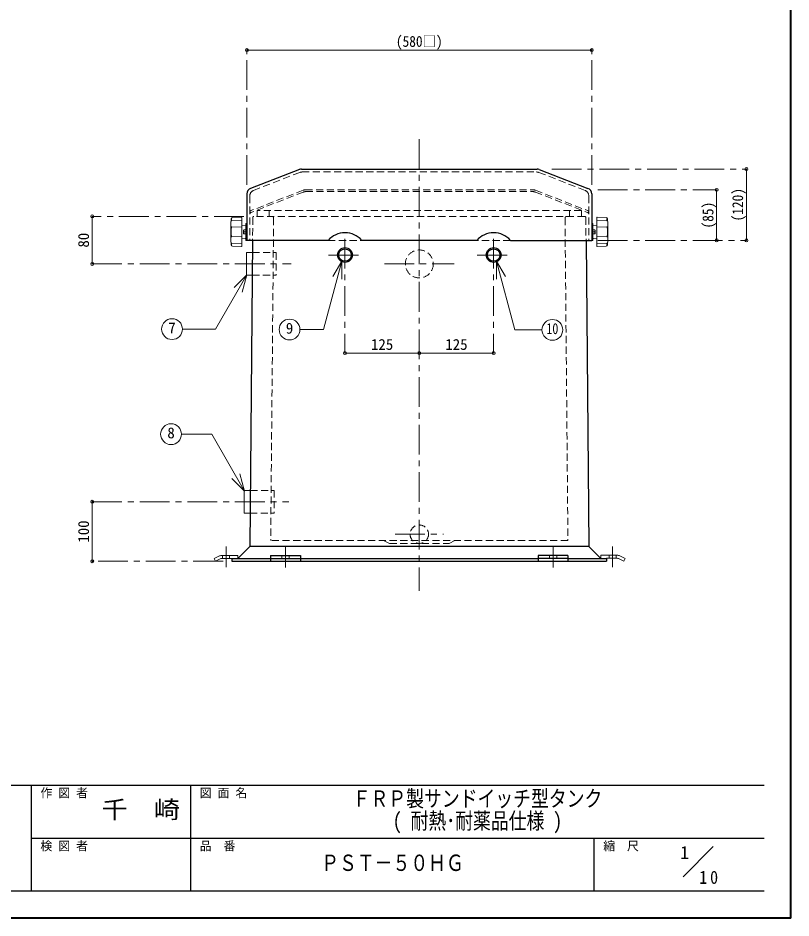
# Model space of a CAD drawing. Units: millimetres at full size, sheet at 1:10. Extents: x -2123 to 1927, y -1358 to 1452.
# Drawn here: x 627 to 1927, y -1358 to 156 of the extents above; entities that cross this region are included whole.
import ezdxf
from ezdxf.enums import TextEntityAlignment as Align

# ---------------------------------------------------------------- set-up
doc = ezdxf.new("R2010")
doc.units = ezdxf.units.MM
doc.header["$LTSCALE"] = 10
doc.header["$PDMODE"] = 32
doc.header["$PDSIZE"] = 5
doc.linetypes.add('CHAIN1', pattern=[8, 5, -1, 1, -1])
doc.linetypes.add('DASHED1', pattern=[1.8, 1.2, -0.6])
doc.layers.add('0-0', color=7, linetype='Continuous', lineweight=18)
doc.styles.add('ＭＳ ゴシック', font='')
doc.styles.get('ＭＳ ゴシック').set_extended_font_data('MS Gothic')

msp = doc.modelspace()

# ---------------------------------------------------------------- linework, layer by layer
at = {"layer": '0-0', "color": 1, "lineweight": 40}
for q in [(1927.2, 1451.91), (-2122.8, -1358.09)]:
    msp.add_line((1927.2, -1358.09), q, dxfattribs=at)
at = {"layer": '0-0', "color": 4, "linetype": 'CHAIN1', "lineweight": 9}
for p, q in [((1012.2, -125.28), (1012.2, 101.56)), ((1592.2, -125.28), (1592.2, 101.56)), ((1302.2, -48.44), (1302.2, -808.09)), ((1525.08, -98.44), (1852.2, -98.44)), ((1602.2, -133.44), (1802.2, -133.44)), ((1007.2, -178.09), (752.2, -178.09)), ((1177.2, -215.59), (1177.2, -408.09)), ((1427.2, -215.59), (1427.2, -408.09)), ((1602.2, -218.44), (1852.2, -218.44)), ((1149.7, -243.09), (1204.7, -243.09)), ((1399.7, -243.09), (1454.7, -243.09)), ((752.2, -258.09), (1086.48, -258.09)), ((1243.7, -258.09), (1360.7, -258.09)), ((752.2, -658.09), (1082.85, -658.09)), ((1261.7, -712.59), (1342.7, -712.59)), ((977.2, -733.09), (977.2, -768.09)), ((1077.2, -768.59), (1077.2, -733.59)), ((1527.2, -768.59), (1527.2, -733.59)), ((1627.2, -733.09), (1627.2, -768.09)), ((972.2, -758.09), (752.2, -758.09))]:
    msp.add_line(p, q, dxfattribs=at)
at = {"layer": '0-0', "color": 4, "lineweight": 9}
for p, q in [((1012.2, 101.56), (1592.2, 101.56)), ((1852.2, -98.44), (1852.2, -218.44)), ((1802.2, -218.44), (1802.2, -133.44)), ((752.2, -178.09), (752.2, -258.09)), ((1177.2, -408.09), (1302.2, -408.09)), ((1302.2, -408.09), (1427.2, -408.09)), ((1007.85, -639.09), (1007.85, -677.09)), ((1007.85, -639.09), (1018.02, -639.09)), ((752.2, -658.09), (752.2, -758.09)), ((1007.85, -677.09), (1017.68, -677.09))]:
    msp.add_line(p, q, dxfattribs=at)
at = {"layer": '0-0', "color": 5, "lineweight": 25}
for p, q in [((1100.45, -99.12), (1018.57, -130.96)), ((1104.07, -98.44), (1500.32, -98.44)), ((1503.95, -99.12), (1585.82, -130.96)), ((1012.2, -140.28), (1012.2, -218.44)), ((1592.2, -140.28), (1592.2, -218.44)), ((1148.94, -218.44), (1012.2, -218.44)), ((1021.83, -218.44), (1017.17, -733.09)), ((1398.94, -218.44), (1205.46, -218.44)), ((1455.46, -218.44), (1592.2, -218.44)), ((1582.56, -218.44), (1587.23, -733.09)), ((1587.23, -733.09), (1607.2, -753.59)), ((987.2, -753.59), (1052.2, -753.59)), ((987.2, -753.59), (987.2, -758.09)), ((1052.2, -748.59), (1052.2, -758.09)), ((1052.2, -753.61), (1102.2, -753.61)), ((1102.2, -753.59), (1502.2, -753.59)), ((1552.2, -753.61), (1502.2, -753.61)), ((1552.2, -748.59), (1552.2, -758.09)), ((1552.2, -753.59), (1617.2, -753.59)), ((1617.2, -753.09), (1617.2, -758.09)), ((987.2, -758.09), (1617.2, -758.09))]:
    msp.add_line(p, q, dxfattribs=at)
at = {"layer": '0-0', "linetype": 'DASHED1'}
for p, q in [((1101.39, -104.12), (1023.57, -134.38)), ((1105.01, -103.44), (1499.38, -103.44)), ((1503.01, -104.12), (1580.82, -134.38)), ((1107.02, -134.12), (1019.11, -168.3)), ((1110.64, -133.44), (1493.76, -133.44)), ((1497.38, -134.12), (1585.29, -168.3)), ((1017.2, -143.7), (1017.2, -218.44)), ((1107.58, -137.12), (1019.11, -171.52)), ((1111.2, -136.44), (1493.19, -136.44)), ((1496.82, -137.12), (1585.29, -171.52)), ((1587.2, -143.7), (1587.2, -218.44)), ((1022.18, -180.07), (1021.83, -218.44)), ((1580.22, -178.09), (1024.18, -178.09)), ((1057.17, -181.11), (1052.26, -723.09)), ((1547.22, -181.11), (1552.14, -723.09)), ((1574.71, -168.09), (1574.71, -178.09)), ((1582.22, -180.07), (1582.56, -218.44)), ((1552.14, -723.09), (1052.26, -723.09)), ((1052.2, -753.59), (1102.2, -753.59)), ((1071.2, -748.59), (1071.2, -753.59)), ((1083.2, -748.59), (1083.2, -753.59)), ((1552.2, -753.59), (1502.2, -753.59)), ((1521.2, -748.59), (1521.2, -753.59)), ((1533.2, -748.59), (1533.2, -753.59))]:
    msp.add_line(p, q, dxfattribs=at)
at = {"layer": '0-0'}
for p, q in [((1003.04, -179.62), (988.01, -180.11)), ((1003.63, -228.11), (1003.63, -180.19)), ((1600.77, -228.11), (1600.77, -180.19)), ((1601.36, -179.62), (1616.39, -180.11)), ((985.34, -216.99), (985.34, -191.31)), ((985.36, -190.71), (985.8, -182.27)), ((1003.63, -184.8), (987, -185.35)), ((1003.63, -196.32), (987, -195.76)), ((1009.96, -193.25), (1003.63, -192.72)), ((1010.48, -189.87), (1012.2, -189.87)), ((1010.48, -189.87), (1010.48, -218.44)), ((1593.91, -189.87), (1592.2, -189.87)), ((1593.91, -189.87), (1593.91, -218.44)), ((1594.44, -193.25), (1600.77, -192.72)), ((1600.77, -184.8), (1617.4, -185.35)), ((1600.77, -196.32), (1617.4, -195.76)), ((1619.04, -190.71), (1618.6, -182.27)), ((1619.06, -216.99), (1619.06, -191.31)), ((1006.77, -201.47), (1006.77, -206.83)), ((1007.48, -200.72), (1010.48, -200.72)), ((1007.48, -204.15), (1010.48, -204.15)), ((1007.48, -207.58), (1010.48, -207.58)), ((1596.91, -200.72), (1593.91, -200.72)), ((1596.91, -204.15), (1593.91, -204.15)), ((1596.91, -207.58), (1593.91, -207.58)), ((1597.63, -201.47), (1597.63, -206.83)), ((985.36, -217.59), (985.8, -226.03)), ((1003.63, -211.98), (987, -212.54)), ((1003.63, -223.5), (987, -222.95)), ((1009.96, -215.05), (1003.63, -215.58)), ((1010.48, -218.44), (1012.2, -218.44)), ((1593.91, -218.44), (1592.2, -218.44)), ((1594.44, -215.05), (1600.77, -215.58)), ((1600.77, -211.98), (1617.4, -212.54)), ((1600.77, -223.5), (1617.4, -222.95)), ((1619.04, -217.59), (1618.6, -226.03)), ((1003.04, -228.68), (988.01, -228.2)), ((1011.48, -239.09), (1011.48, -277.09)), ((1011.48, -239.09), (1021.65, -239.09)), ((1601.36, -228.68), (1616.39, -228.2)), ((1171.89, -253.47), (1141.1, -368.4)), ((1171.89, -253.47), (1156.89, -279.45)), ((1171.89, -253.47), (1171.89, -283.47)), ((1432.01, -253.49), (1462.96, -369)), ((1432.01, -253.49), (1432.01, -283.49)), ((1432.01, -253.49), (1447.01, -279.47)), ((1011.99, -276.58), (959.37, -367.72)), ((1011.99, -276.58), (990.78, -297.8)), ((1011.99, -276.58), (1004.23, -305.56)), ((1011.48, -277.09), (1021.3, -277.09)), ((903.9, -367.72), (959.37, -367.72)), ((1141.1, -368.4), (1101.5, -368.4)), ((1508.48, -369), (1462.96, -369)), ((902.25, -544.38), (953.04, -544.38)), ((1008.32, -640.14), (953.04, -544.38)), ((1008.32, -640.14), (987.11, -618.92)), ((1008.32, -640.14), (1000.56, -611.16)), ((967.32, -754.11), (959.38, -758.09)), ((969.56, -753.59), (987.2, -753.59)), ((1634.84, -753.09), (1617.2, -753.09)), ((1637.07, -753.61), (1646.02, -758.09)), ((1638.25, -748.61), (1648.25, -753.61)), ((1648.25, -753.61), (1646.02, -758.09)), ((1745.98, -1288.59), (1796.48, -1238.09))]:
    msp.add_line(p, q, dxfattribs=at)
at = {"layer": '0-0', "color": 4, "linetype": 'DASHED1', "lineweight": 9}
for p, q in [((1049.69, -168.09), (1049.69, -178.09)), ((1554.71, -168.09), (1554.71, -178.09)), ((1148.94, -218.44), (1205.46, -218.44)), ((1455.46, -218.44), (1398.94, -218.44)), ((1021.65, -239.09), (1061.48, -239.09)), ((1061.48, -239.09), (1061.48, -277.09)), ((1021.3, -277.09), (1061.48, -277.09)), ((1017.68, -677.09), (1057.85, -677.09)), ((1252.2, -728.09), (1242.2, -723.09)), ((1362.2, -723.09), (1352.2, -728.09)), ((1252.2, -728.09), (1352.2, -728.09)), ((971.2, -748.59), (971.2, -753.59)), ((983.2, -748.59), (983.2, -753.59)), ((1621.2, -748.09), (1621.2, -753.09)), ((1633.2, -748.09), (1633.2, -753.09))]:
    msp.add_line(p, q, dxfattribs=at)
at = {"layer": '0-0', "color": 6, "lineweight": 25}
for p, q in [((-97.8, -1134.52), (1882.2, -1134.52)), ((650.06, -1313.09), (650.06, -1134.52)), ((917.91, -1313.09), (917.91, -1134.52)), ((650.06, -1223.8), (1882.2, -1223.8)), ((1596.48, -1313.09), (1596.48, -1223.8)), ((1882.2, -1313.09), (-97.8, -1313.09))]:
    msp.add_line(p, q, dxfattribs=at)
at = {"layer": '0-0', "linetype": 'DASHED1'}
msp.add_lwpolyline([(1574.71, -168.09), (1029.69, -168.09), (1029.69, -178.09)], dxfattribs=at)
at = {"layer": '0-0', "color": 4, "linetype": 'DASHED1', "lineweight": 9}
msp.add_lwpolyline([(1018.02, -639.09), (1057.85, -639.09), (1057.85, -677.09)], dxfattribs=at)
at = {"layer": '0-0', "color": 5, "lineweight": 25}
for points in [[(1587.23, -733.09), (1017.17, -733.09), (997.2, -753.59)], [(1052.2, -748.59), (1102.2, -748.59), (1102.2, -758.09)], [(1552.2, -748.59), (1502.2, -748.59), (1502.2, -758.09)]]:
    msp.add_lwpolyline(points, dxfattribs=at)
at = {"layer": '0-0'}
for points in [[(966.14, -749.11), (957.14, -753.61), (959.38, -758.09)], [(968.38, -748.59), (997.2, -748.59), (997.2, -753.59)], [(1636.02, -748.09), (1607.2, -748.09), (1607.2, -753.09)]]:
    msp.add_lwpolyline(points, dxfattribs=at)
at = {"layer": '0-0', "color": 5, "lineweight": 25}
for centre, radius in [((1177.2, -243.09), 12.5), ((1177.2, -243.09), 10.4), ((1427.2, -243.09), 12.5), ((1427.2, -243.09), 10.4)]:
    msp.add_circle(centre, radius, dxfattribs=at)
at = {"layer": '0-0', "color": 4, "linetype": 'DASHED1', "lineweight": 9}
for centre, radius in [((1302.2, -258.09), 23.5), ((1302.2, -712.59), 15.5)]:
    msp.add_circle(centre, radius, dxfattribs=at)
at = {"layer": '0-0'}
for centre in [(886.4, -367.72), (1084, -368.4), (1525.98, -369), (884.75, -544.38)]:
    msp.add_circle(centre, 17.5, dxfattribs=at)
at = {"layer": '0-0', "color": 5, "lineweight": 25}
for centre, radius, start, end in [((1104.07, -108.44), 10, 90, 111.25051), ((1500.32, -108.44), 10, 68.74949, 90), ((1022.2, -140.28), 10, 111.25051, 180), ((1582.2, -140.28), 10, 0, 68.74949), ((1177.2, -243.09), 37.5, 41.09725, 138.90275), ((1427.2, -243.09), 37.5, 41.09725, 138.90275)]:
    msp.add_arc(centre, radius, start, end, dxfattribs=at)
at = {"layer": '0-0', "linetype": 'DASHED1'}
for centre, radius, start, end in [((1105.01, -113.44), 10, 90, 111.25051), ((1499.38, -113.44), 10, 68.74949, 90), ((1027.2, -143.7), 10, 111.25051, 180), ((1110.64, -143.44), 10, 90, 111.25051), ((1493.76, -143.44), 10, 68.74949, 90), ((1577.2, -143.7), 10, 0, 68.74949), ((1111.2, -146.44), 10, 90, 111.25051), ((1493.19, -146.44), 10, 68.74949, 90), ((1020.2, -171.1), 3, 111.25051, 180), ((1020.2, -174.32), 3, 111.25051, 180), ((1024.18, -180.09), 2, 90, 179.48067), ((1054.17, -181.09), 3, 359.48067, 90), ((1550.22, -181.09), 3, 90, 180.51933), ((1580.22, -180.09), 2, 0.51933, 90), ((1584.2, -171.1), 3, 0, 68.74949), ((1584.2, -174.32), 3, 0, 68.74949)]:
    msp.add_arc(centre, radius, start, end, dxfattribs=at)
at = {"layer": '0-0'}
for centre, radius, start, end in [((988.08, -182.39), 2.29, 91.84585, 176.98087), ((988.85, -181.86), 2.37, 141.26695, 176.97243), ((1003.06, -180.19), 0.571, 0, 91.84585), ((1601.34, -180.19), 0.571, 88.15415, 180), ((1616.31, -182.39), 2.29, 3.01913, 88.15415), ((1615.55, -181.86), 2.37, 3.02757, 38.73305), ((996.77, -191.31), 11.43, 176.98087, 180), ((1048.01, -204.15), 62.1, 172.70127, 187.29873), ((986.98, -196.33), 0.571, 88.09085, 172.70127), ((997.86, -181.95), 11.38, 178.90936, 197.37998), ((1009.91, -193.82), 0.571, 0, 85.23636), ((1594.48, -193.82), 0.571, 94.76364, 180), ((1606.53, -181.95), 11.38, 342.62002, 1.09064), ((1617.41, -196.33), 0.571, 7.29873, 91.90915), ((1556.39, -204.15), 62.1, 352.70127, 7.29873), ((1607.63, -191.31), 11.43, 0, 3.01913), ((1008.56, -202.47), 2.05, 121.62812, 150.75937), ((1009.18, -202.44), 2.41, 134.62454, 225.37546), ((1009.18, -205.87), 2.41, 134.62454, 225.37546), ((1008.56, -205.83), 2.05, 209.24063, 238.37188), ((1595.22, -202.44), 2.41, 314.62454, 45.37546), ((1595.22, -205.87), 2.41, 314.62454, 45.37546), ((1595.84, -202.47), 2.05, 29.24063, 58.37188), ((1595.84, -205.83), 2.05, 301.62812, 330.75937), ((996.77, -216.99), 11.43, 180, 183.01913), ((988.08, -225.91), 2.29, 183.01913, 268.15415), ((986.98, -211.97), 0.571, 187.29873, 271.90915), ((997.86, -226.35), 11.38, 162.62002, 181.09064), ((988.85, -226.44), 2.37, 183.02757, 218.73305), ((1009.91, -214.48), 0.571, 274.76364, 0), ((1594.48, -214.48), 0.571, 180, 265.23636), ((1616.31, -225.91), 2.29, 271.84585, 356.98087), ((1617.41, -211.97), 0.571, 268.09085, 352.70127), ((1606.53, -226.35), 11.38, 358.90936, 17.37998), ((1615.55, -226.44), 2.37, 321.26695, 356.97243), ((1607.63, -216.99), 11.43, 356.98087, 0), ((1003.06, -228.11), 0.571, 268.15415, 0), ((1601.34, -228.11), 0.571, 180, 271.84585), ((968.38, -753.59), 5, 90, 116.56505), ((969.56, -758.59), 5, 90, 116.56505), ((1634.84, -758.09), 5, 63.43495, 90), ((1636.02, -753.09), 5, 63.43495, 90)]:
    msp.add_arc(centre, radius, start, end, dxfattribs=at)
at = {"layer": '0-0', "color": 1}
for p in [(1012.2, 101.56), (1592.2, 101.56), (1852.2, -98.44), (1802.2, -133.44), (752.2, -178.09), (1802.2, -218.44), (1852.2, -218.44), (752.2, -258.09), (1177.2, -408.09), (1302.2, -408.09), (1427.2, -408.09), (752.2, -658.09), (752.2, -758.09)]:
    msp.add_point(p, dxfattribs=at)

# ---------------------------------------------------------------- texts
at = {"layer": '0-0', "style": 'ＭＳ ゴシック'}
for s, height, width, p in [('(580□)', 18.33, 0.9, (1262.82, 101.56)), ('10', 18.33, 0.8, (1515.98, -381.5)), ('ＦＲＰ製サンドイッチ型タンク', 27.49, 0.8, (1190.06, -1179.16)), ('千\u3000崎', 29.33, 1.1, (767.91, -1199.16)), ('( 耐熱･耐薬品仕様 )', 27.49, 0.8, (1257.56, -1216.66)), ('ＰＳＴ－５０ＨＧ', 27.49, 0.8, (1137.2, -1287.19))]:
    msp.add_text(s, height=height, dxfattribs=dict(at, width=width)).set_placement(p, align=Align.BOTTOM_LEFT)
at = {"layer": '0-0', "style": 'ＭＳ ゴシック', "width": 0.9}
for s, p in [('(120)', (1852.2, -186.56)), ('(85)', (1802.2, -198.44))]:
    msp.add_text(s, height=18.33, rotation=90, dxfattribs=at).set_placement(p, align=Align.BOTTOM_LEFT)
at = {"layer": '0-0', "style": 'ＭＳ ゴシック'}
for s, p in [('80', (752.2, -230.59)), ('100', (752.2, -726.84))]:
    msp.add_text(s, height=18.33, rotation=90, dxfattribs=at).set_placement(p, align=Align.BOTTOM_LEFT)
for s, height, p in [('7', 18.33, (880.15, -380.22)), ('9', 18.33, (1077.75, -380.9)), ('125', 18.33, (1220.95, -408.09)), ('125', 18.33, (1345.95, -408.09)), ('8', 18.33, (878.5, -556.88)), ('作 図 者', 14.66, (665.06, -1159.52)), ('図 面 名', 14.66, (932.91, -1159.52)), ('検 図 者', 14.66, (665.06, -1248.8)), ('品\u3000番', 14.66, (932.91, -1248.8)), ('縮\u3000尺', 14.66, (1611.48, -1248.8)), ('1', 21.99, (1740.9, -1265.61))]:
    msp.add_text(s, height=height, dxfattribs=at).set_placement(p, align=Align.BOTTOM_LEFT)
at = {"layer": '0-0', "insert": (1772.87, -1300.99), "char_height": 21.99, "attachment_point": 7, "style": 'ＭＳ ゴシック'}
msp.add_mtext('\\T1.36;\\W0.9;10', dxfattribs=at)

doc.saveas('drawing.dxf')
